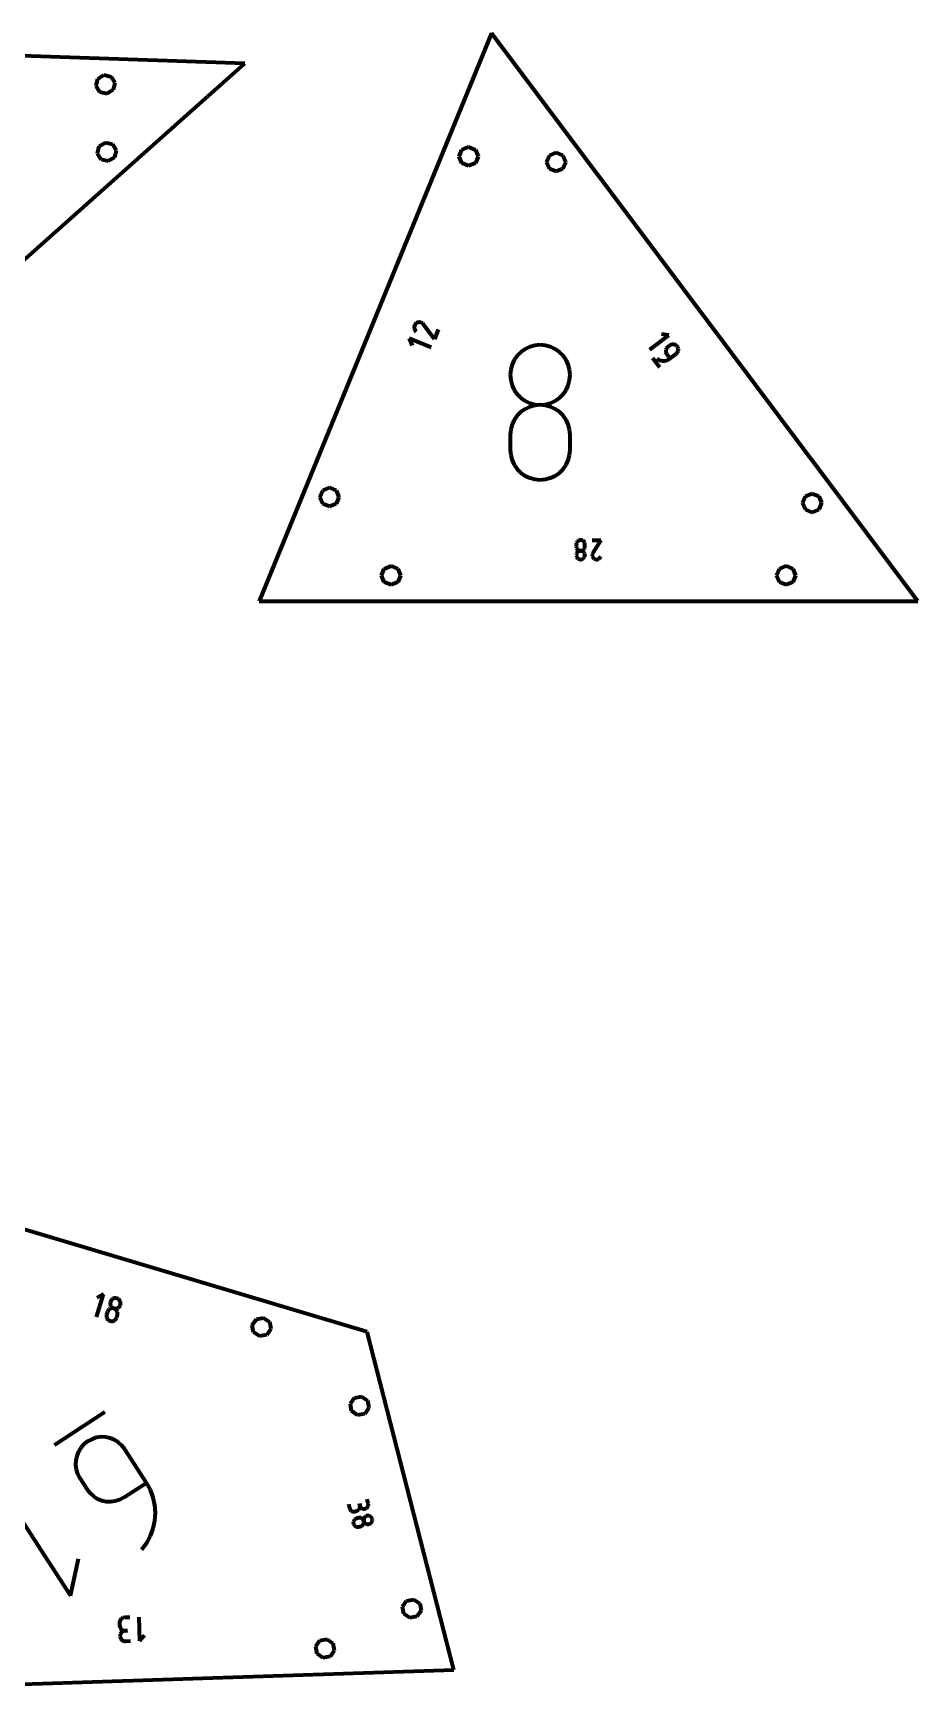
# Model space of a CAD drawing. Header units: inches. Extents: x -100 to 100, y -100 to -26.
# Drawn here: x -49.31 to -41.76, y -63.92 to -49.77 of the extents above; entities that cross this region are included whole.
import ezdxf

# ---------------------------------------------------------------- set-up
doc = ezdxf.new("R2010")
doc.units = ezdxf.units.IN
doc.header["$MEASUREMENT"] = 0
for name, color, linetype, lineweight in [('annotation', 7, 'Continuous', 0), ('boundary', 7, 'Continuous', 0), ('hole', 7, 'Continuous', 0)]:
    doc.layers.add(name, color=color, linetype=linetype, lineweight=lineweight)

msp = doc.modelspace()

# ---------------------------------------------------------------- linework, layer by layer
at = {"layer": 'annotation', "color": 1, "lineweight": 70}
for p, q in [((-46.059507, -52.275855), (-46.060466, -52.283428)), ((-46.060466, -52.283428), (-46.060131, -52.291075)), ((-46.060131, -52.291075), (-46.058478, -52.298621)), ((-46.057278, -52.268531), (-46.059507, -52.275855)), ((-46.058478, -52.298621), (-46.055484, -52.305892)), ((-46.053801, -52.261629), (-46.057278, -52.268531)), ((-46.055484, -52.305892), (-46.051125, -52.312715)), ((-46.0491, -52.255323), (-46.053801, -52.261629)), ((-46.051125, -52.312715), (-46.04291, -52.322424)), ((-46.0432, -52.249789), (-46.0491, -52.255323)), ((-46.036386, -52.245467), (-46.0432, -52.249789)), ((-46.0432, -52.249789), (-46.0432, -52.249789)), ((-46.029116, -52.242497), (-46.036386, -52.245467)), ((-46.021566, -52.240858), (-46.029116, -52.242497)), ((-46.013915, -52.240532), (-46.021566, -52.240858)), ((-46.006339, -52.241498), (-46.013915, -52.240532)), ((-45.999017, -52.243736), (-46.006339, -52.241498)), ((-45.992126, -52.247228), (-45.999017, -52.243736)), ((-45.985843, -52.251952), (-45.992126, -52.247228)), ((-45.980346, -52.25789), (-45.985843, -52.251952)), ((-45.98023, -52.258028), (-45.980346, -52.25789)), ((-45.980346, -52.25789), (-45.980346, -52.25789)), ((-45.980121, -52.258163), (-45.98023, -52.258028)), ((-45.980019, -52.258295), (-45.980121, -52.258163)), ((-45.979924, -52.258426), (-45.980019, -52.258295)), ((-45.979833, -52.258556), (-45.979924, -52.258426)), ((-45.979748, -52.258687), (-45.979833, -52.258556)), ((-45.979666, -52.258819), (-45.979748, -52.258687)), ((-45.979588, -52.258953), (-45.979666, -52.258819)), ((-45.979512, -52.259091), (-45.979588, -52.258953)), ((-45.887524, -52.386082), (-45.979512, -52.259091)), ((-45.979512, -52.259091), (-45.979512, -52.259091)), ((-45.853642, -52.303197), (-45.887524, -52.386082)), ((-43.884998, -52.350811), (-43.947776, -52.341915)), ((-45.916138, -52.456073), (-46.102762, -52.379783)), ((-46.102762, -52.379783), (-46.078221, -52.438237)), ((-45.112943, -52.469791), (-45.14865, -52.495037)), ((-45.073101, -52.450851), (-45.112943, -52.469791)), ((-45.029851, -52.438951), (-45.073101, -52.450851)), ((-44.983921, -52.434822), (-45.029851, -52.438951)), ((-44.937991, -52.438951), (-44.983921, -52.434822)), ((-44.983921, -52.434822), (-44.983921, -52.434822)), ((-44.894742, -52.450851), (-44.937991, -52.438951)), ((-44.8549, -52.469791), (-44.894742, -52.450851)), ((-44.819192, -52.495037), (-44.8549, -52.469791)), ((-44.046195, -52.471956), (-43.884998, -52.350811)), ((-43.910099, -52.477435), (-43.911174, -52.484998)), ((-43.911174, -52.484998), (-43.910955, -52.492653)), ((-43.907754, -52.47014), (-43.910099, -52.477435)), ((-43.904164, -52.463293), (-43.907754, -52.47014)), ((-43.899355, -52.457072), (-43.904164, -52.463293)), ((-43.89335, -52.451654), (-43.899355, -52.457072)), ((-43.875426, -52.438185), (-43.89335, -52.451654)), ((-43.89335, -52.451654), (-43.89335, -52.451654)), ((-43.868552, -52.433923), (-43.875426, -52.438185)), ((-43.861238, -52.431033), (-43.868552, -52.433923)), ((-43.853661, -52.429488), (-43.861238, -52.431033)), ((-43.846001, -52.429263), (-43.853661, -52.429488)), ((-43.838435, -52.430333), (-43.846001, -52.429263)), ((-43.831141, -52.432671), (-43.838435, -52.430333)), ((-43.824299, -52.436252), (-43.831141, -52.432671)), ((-43.818085, -52.441051), (-43.824299, -52.436252)), ((-43.812679, -52.447041), (-43.818085, -52.441051)), ((-43.808418, -52.453913), (-43.812679, -52.447041)), ((-43.812679, -52.447041), (-43.812679, -52.447041)), ((-43.805532, -52.461223), (-43.808418, -52.453913)), ((-43.807208, -52.4913), (-43.804857, -52.48401)), ((-43.803994, -52.468794), (-43.805532, -52.461223)), ((-43.804857, -52.48401), (-43.803777, -52.476449)), ((-43.803777, -52.476449), (-43.803994, -52.468794)), ((-45.223694, -52.6013), (-45.235592, -52.644455)), ((-45.204753, -52.561524), (-45.223694, -52.6013)), ((-45.179496, -52.525859), (-45.204753, -52.561524)), ((-45.14865, -52.495037), (-45.179496, -52.525859)), ((-44.788346, -52.525859), (-44.819192, -52.495037)), ((-44.763089, -52.561524), (-44.788346, -52.525859)), ((-44.744148, -52.6013), (-44.763089, -52.561524)), ((-44.732251, -52.644455), (-44.744148, -52.6013)), ((-44.024289, -52.543059), (-43.963717, -52.623658)), ((-43.987338, -52.550272), (-43.987338, -52.550272)), ((-43.987338, -52.550272), (-43.97583, -52.557642)), ((-43.97583, -52.557642), (-43.963613, -52.563163)), ((-43.963613, -52.563163), (-43.95089, -52.566836)), ((-43.95089, -52.566836), (-43.937866, -52.568665)), ((-43.937866, -52.568665), (-43.924746, -52.568649)), ((-43.924746, -52.568649), (-43.911733, -52.56679)), ((-43.911733, -52.56679), (-43.899031, -52.563091)), ((-43.910955, -52.492653), (-43.909417, -52.500221)), ((-43.909417, -52.500221), (-43.906535, -52.507523)), ((-43.906535, -52.507523), (-43.902284, -52.514382)), ((-43.902284, -52.514382), (-43.875383, -52.550178)), ((-43.899031, -52.563091), (-43.886847, -52.557553)), ((-43.886847, -52.557553), (-43.875383, -52.550178)), ((-43.875383, -52.550178), (-43.821623, -52.509776)), ((-43.821623, -52.509776), (-43.815617, -52.50436)), ((-43.821623, -52.509776), (-43.821623, -52.509776)), ((-43.815617, -52.50436), (-43.810803, -52.498143)), ((-43.810803, -52.498143), (-43.807208, -52.4913)), ((-45.235592, -52.644455), (-45.23972, -52.690259)), ((-45.23972, -52.690259), (-45.23972, -52.690259)), ((-45.23972, -52.690259), (-45.23559, -52.736277)), ((-45.23559, -52.736277), (-45.223686, -52.7796)), ((-44.744157, -52.7796), (-44.732253, -52.736277)), ((-44.732253, -52.736277), (-44.728123, -52.690259)), ((-44.728123, -52.690259), (-44.732251, -52.644455)), ((-44.728123, -52.690259), (-44.728123, -52.690259)), ((-45.223686, -52.7796), (-45.204737, -52.819502)), ((-45.204737, -52.819502), (-45.179472, -52.855257)), ((-45.179472, -52.855257), (-45.148621, -52.886139)), ((-45.148621, -52.886139), (-45.112911, -52.911422)), ((-45.112911, -52.911422), (-45.073072, -52.930381)), ((-44.894771, -52.930381), (-44.854932, -52.911422)), ((-44.854932, -52.911422), (-44.819222, -52.886139)), ((-44.819222, -52.886139), (-44.78837, -52.855257)), ((-44.78837, -52.855257), (-44.763105, -52.819502)), ((-44.763105, -52.819502), (-44.744157, -52.7796)), ((-45.179496, -53.037567), (-45.204753, -53.073313)), ((-45.14865, -53.006691), (-45.179496, -53.037567)), ((-45.112943, -52.981411), (-45.14865, -53.006691)), ((-45.073101, -52.962455), (-45.112943, -52.981411)), ((-45.029851, -52.950549), (-45.073101, -52.962455)), ((-45.073072, -52.930381), (-45.029832, -52.942288)), ((-44.983921, -52.946418), (-45.029851, -52.950549)), ((-45.029832, -52.942288), (-44.983921, -52.946418)), ((-44.983921, -52.946418), (-44.938011, -52.942288)), ((-44.937991, -52.950546), (-44.983921, -52.946418)), ((-44.983921, -52.946418), (-44.983921, -52.946418)), ((-44.983921, -52.946418), (-44.983921, -52.946418)), ((-44.938011, -52.942288), (-44.894771, -52.930381)), ((-44.894742, -52.962447), (-44.937991, -52.950546)), ((-44.8549, -52.981395), (-44.894742, -52.962447)), ((-44.819192, -53.006667), (-44.8549, -52.981395)), ((-44.788346, -53.037537), (-44.819192, -53.006667)), ((-44.763089, -53.073281), (-44.788346, -53.037537)), ((-45.235592, -53.156509), (-45.23972, -53.202506)), ((-45.223694, -53.113202), (-45.235592, -53.156509)), ((-45.204753, -53.073313), (-45.223694, -53.113202)), ((-44.744148, -53.113173), (-44.763089, -53.073281)), ((-44.732251, -53.15649), (-44.744148, -53.113173)), ((-44.728123, -53.202506), (-44.732251, -53.15649)), ((-45.23972, -53.202506), (-45.23972, -53.329935)), ((-45.23972, -53.329935), (-45.23972, -53.329935)), ((-45.23972, -53.329935), (-45.23559, -53.375929)), ((-44.732253, -53.375929), (-44.728123, -53.329935)), ((-44.728123, -53.329935), (-44.728123, -53.202506)), ((-44.728123, -53.202506), (-44.728123, -53.202506)), ((-45.23559, -53.375929), (-45.223686, -53.419185)), ((-45.223686, -53.419185), (-45.204737, -53.458991)), ((-45.204737, -53.458991), (-45.179472, -53.494632)), ((-44.78837, -53.494632), (-44.763105, -53.458991)), ((-44.763105, -53.458991), (-44.744157, -53.419185)), ((-44.744157, -53.419185), (-44.732253, -53.375929)), ((-45.179472, -53.494632), (-45.148621, -53.525395)), ((-45.148621, -53.525395), (-45.112911, -53.550564)), ((-45.112911, -53.550564), (-45.073072, -53.569426)), ((-45.073072, -53.569426), (-45.029832, -53.581267)), ((-45.029832, -53.581267), (-44.983921, -53.585372)), ((-44.983921, -53.585372), (-44.938011, -53.581267)), ((-44.983921, -53.585372), (-44.983921, -53.585372)), ((-44.938011, -53.581267), (-44.894771, -53.569426)), ((-44.894771, -53.569426), (-44.854932, -53.550564)), ((-44.854932, -53.550564), (-44.819222, -53.525395)), ((-44.819222, -53.525395), (-44.78837, -53.494632)), ((-44.67475, -54.129691), (-44.675346, -54.136328)), ((-44.675346, -54.136328), (-44.675346, -54.154715)), ((-44.675346, -54.154715), (-44.675346, -54.154715)), ((-44.675346, -54.154715), (-44.67475, -54.161355)), ((-44.673032, -54.123449), (-44.67475, -54.129691)), ((-44.67475, -54.161355), (-44.673034, -54.167605)), ((-44.673034, -54.167605), (-44.670301, -54.173362)), ((-44.670298, -54.117705), (-44.673032, -54.123449)), ((-44.670301, -54.173362), (-44.666656, -54.178519)), ((-44.666653, -54.112562), (-44.670298, -54.117705)), ((-44.666656, -54.178519), (-44.662205, -54.182974)), ((-44.662201, -54.108123), (-44.666653, -54.112562)), ((-44.662205, -54.182974), (-44.657053, -54.186621)), ((-44.657048, -54.104492), (-44.662201, -54.108123)), ((-44.657053, -54.186621), (-44.651304, -54.189355)), ((-44.651299, -54.10177), (-44.657048, -54.104492)), ((-44.64506, -54.100061), (-44.651299, -54.10177)), ((-44.638435, -54.099469), (-44.64506, -54.100061)), ((-44.63181, -54.100061), (-44.638435, -54.099469)), ((-44.638435, -54.099469), (-44.638435, -54.099469)), ((-44.625571, -54.10177), (-44.63181, -54.100061)), ((-44.619823, -54.104492), (-44.625571, -54.10177)), ((-44.625567, -54.189354), (-44.619818, -54.186618)), ((-44.61467, -54.108123), (-44.619823, -54.104492)), ((-44.619818, -54.186618), (-44.614665, -54.18297)), ((-44.610218, -54.112562), (-44.61467, -54.108123)), ((-44.614665, -54.18297), (-44.610215, -54.178515)), ((-44.606572, -54.117705), (-44.610218, -54.112562)), ((-44.610215, -54.178515), (-44.60657, -54.173357)), ((-44.603838, -54.123449), (-44.606572, -54.117705)), ((-44.60657, -54.173357), (-44.603837, -54.167601)), ((-44.60212, -54.129691), (-44.603838, -54.123449)), ((-44.603837, -54.167601), (-44.60212, -54.161352)), ((-44.601525, -54.136328), (-44.60212, -54.129691)), ((-44.60212, -54.161352), (-44.601525, -54.154715)), ((-44.601525, -54.136328), (-44.601525, -54.136328)), ((-44.601525, -54.154715), (-44.601525, -54.136328)), ((-44.53918, -54.099473), (-44.465359, -54.099473)), ((-44.465359, -54.099473), (-44.533572, -54.209288)), ((-44.67475, -54.22199), (-44.675346, -54.22863)), ((-44.675346, -54.22863), (-44.675346, -54.22863)), ((-44.675346, -54.22863), (-44.67475, -54.23524)), ((-44.673032, -54.215739), (-44.67475, -54.22199)), ((-44.67475, -54.23524), (-44.673034, -54.241467)), ((-44.673034, -54.241467), (-44.670301, -54.247206)), ((-44.670298, -54.209981), (-44.673032, -54.215739)), ((-44.670301, -54.247206), (-44.666656, -54.252353)), ((-44.666653, -54.204822), (-44.670298, -54.209981)), ((-44.666656, -54.252353), (-44.662205, -54.2568)), ((-44.662201, -54.200366), (-44.666653, -54.204822)), ((-44.662205, -54.2568), (-44.657053, -54.260443)), ((-44.657048, -54.196717), (-44.662201, -54.200366)), ((-44.657053, -54.260443), (-44.651304, -54.263176)), ((-44.651299, -54.193982), (-44.657048, -54.196717)), ((-44.651304, -54.189355), (-44.645063, -54.191072)), ((-44.651304, -54.263176), (-44.645063, -54.264893)), ((-44.64506, -54.192264), (-44.651299, -54.193982)), ((-44.645063, -54.191072), (-44.638435, -54.191668)), ((-44.645063, -54.264893), (-44.638435, -54.265489)), ((-44.638435, -54.191668), (-44.64506, -54.192264)), ((-44.638435, -54.191668), (-44.631808, -54.191072)), ((-44.638435, -54.191668), (-44.638435, -54.191668)), ((-44.63181, -54.192264), (-44.638435, -54.191668)), ((-44.638435, -54.191668), (-44.638435, -54.191668)), ((-44.638435, -54.265489), (-44.631808, -54.264893)), ((-44.638435, -54.265489), (-44.638435, -54.265489)), ((-44.625571, -54.193982), (-44.63181, -54.192264)), ((-44.631808, -54.191072), (-44.625567, -54.189354)), ((-44.631808, -54.264893), (-44.625567, -54.263176)), ((-44.619823, -54.196717), (-44.625571, -54.193982)), ((-44.625567, -54.263176), (-44.619818, -54.260443)), ((-44.61467, -54.200366), (-44.619823, -54.196717)), ((-44.619818, -54.260443), (-44.614665, -54.2568)), ((-44.610218, -54.204822), (-44.61467, -54.200366)), ((-44.614665, -54.2568), (-44.610215, -54.252353)), ((-44.606572, -54.209981), (-44.610218, -54.204822)), ((-44.610215, -54.252353), (-44.60657, -54.247206)), ((-44.603838, -54.215739), (-44.606572, -54.209981)), ((-44.60657, -54.247206), (-44.603837, -54.241467)), ((-44.60212, -54.22199), (-44.603838, -54.215739)), ((-44.603837, -54.241467), (-44.60212, -54.23524)), ((-44.601525, -54.22863), (-44.60212, -54.22199)), ((-44.60212, -54.23524), (-44.601525, -54.22863)), ((-44.601525, -54.22863), (-44.601525, -54.22863)), ((-44.538691, -54.222615), (-44.539205, -54.228963)), ((-44.539205, -54.228963), (-44.538629, -54.235249)), ((-44.537045, -54.216346), (-44.538691, -54.222615)), ((-44.538629, -54.235249), (-44.537003, -54.241332)), ((-44.534229, -54.210299), (-44.537045, -54.216346)), ((-44.537003, -54.241332), (-44.534367, -54.247069)), ((-44.534367, -54.247069), (-44.530761, -54.252319)), ((-44.53416, -54.210167), (-44.534229, -54.210299)), ((-44.534229, -54.210299), (-44.534229, -54.210299)), ((-44.534091, -54.210042), (-44.53416, -54.210167)), ((-44.534021, -54.209923), (-44.534091, -54.210042)), ((-44.533951, -54.209809), (-44.534021, -54.209923)), ((-44.53388, -54.2097), (-44.533951, -54.209809)), ((-44.533807, -54.209594), (-44.53388, -54.2097)), ((-44.533732, -54.20949), (-44.533807, -54.209594)), ((-44.533654, -54.209389), (-44.533732, -54.20949)), ((-44.533572, -54.209288), (-44.533654, -54.209389)), ((-44.533572, -54.209288), (-44.533572, -54.209288)), ((-44.530761, -54.252319), (-44.526227, -54.25694)), ((-44.526227, -54.25694), (-44.520803, -54.260792)), ((-44.520803, -54.260792), (-44.520803, -54.260792)), ((-44.520803, -54.260792), (-44.514739, -54.263568)), ((-44.514739, -54.263568), (-44.508461, -54.265188)), ((-44.508461, -54.265188), (-44.502109, -54.265688)), ((-44.502109, -54.265688), (-44.495824, -54.265105)), ((-44.495824, -54.265105), (-44.489745, -54.263474)), ((-44.489745, -54.263474), (-44.484015, -54.260833)), ((-44.484015, -54.260833), (-44.478771, -54.257217)), ((-44.478771, -54.257217), (-44.474156, -54.252664)), ((-44.474156, -54.252664), (-44.47031, -54.24721)), ((-44.47031, -54.24721), (-44.465463, -54.237912)), ((-48.771437, -60.730497), (-48.713874, -60.537243)), ((-48.713874, -60.537243), (-48.769637, -60.567421)), ((-48.679842, -60.687855), (-48.68621, -60.709234)), ((-48.676851, -60.680345), (-48.679842, -60.687855)), ((-48.672691, -60.673674), (-48.676851, -60.680345)), ((-48.66752, -60.667928), (-48.672691, -60.673674)), ((-48.661497, -60.663193), (-48.66752, -60.667928)), ((-48.654779, -60.659555), (-48.661497, -60.663193)), ((-48.655852, -60.609844), (-48.656019, -60.617707)), ((-48.656019, -60.617707), (-48.654834, -60.625348)), ((-48.654245, -60.601917), (-48.655852, -60.609844)), ((-48.654834, -60.625348), (-48.652382, -60.632609)), ((-48.647525, -60.657098), (-48.654779, -60.659555)), ((-48.651264, -60.594439), (-48.654245, -60.601917)), ((-48.654245, -60.601917), (-48.654245, -60.601917)), ((-48.652382, -60.632609), (-48.64875, -60.639332)), ((-48.647111, -60.587794), (-48.651264, -60.594439)), ((-48.64875, -60.639332), (-48.644022, -60.645358)), ((-48.639894, -60.655909), (-48.647525, -60.657098)), ((-48.641946, -60.582067), (-48.647111, -60.587794)), ((-48.644022, -60.645358), (-48.638286, -60.650529)), ((-48.635926, -60.577346), (-48.641946, -60.582067)), ((-48.632043, -60.656073), (-48.639894, -60.655909)), ((-48.638286, -60.650529), (-48.631627, -60.654688)), ((-48.629211, -60.573717), (-48.635926, -60.577346)), ((-48.624131, -60.657675), (-48.632043, -60.656073)), ((-48.631627, -60.654688), (-48.624131, -60.657675)), ((-48.621959, -60.571266), (-48.629211, -60.573717)), ((-48.616632, -60.660663), (-48.624131, -60.657675)), ((-48.624131, -60.657675), (-48.624131, -60.657675)), ((-48.624131, -60.657675), (-48.624131, -60.657675)), ((-48.624131, -60.657675), (-48.616222, -60.659276)), ((-48.614328, -60.570079), (-48.621959, -60.571266)), ((-48.609971, -60.66482), (-48.616632, -60.660663)), ((-48.616222, -60.659276), (-48.608373, -60.659439)), ((-48.606478, -60.570244), (-48.614328, -60.570079)), ((-48.604233, -60.66999), (-48.609971, -60.66482)), ((-48.608373, -60.659439), (-48.600742, -60.658249)), ((-48.598566, -60.571846), (-48.606478, -60.570244)), ((-48.599506, -60.676014), (-48.604233, -60.66999)), ((-48.600742, -60.658249), (-48.593488, -60.655792)), ((-48.595873, -60.682735), (-48.599506, -60.676014)), ((-48.591067, -60.574834), (-48.598566, -60.571846)), ((-48.598566, -60.571846), (-48.598566, -60.571846)), ((-48.593422, -60.689993), (-48.595873, -60.682735)), ((-48.593488, -60.655792), (-48.586769, -60.652153)), ((-48.592238, -60.697632), (-48.593422, -60.689993)), ((-48.584406, -60.578992), (-48.591067, -60.574834)), ((-48.586769, -60.652153), (-48.580743, -60.647417)), ((-48.578668, -60.58416), (-48.584406, -60.578992)), ((-48.580743, -60.647417), (-48.575571, -60.64167)), ((-48.573939, -60.59018), (-48.578668, -60.58416)), ((-48.575571, -60.64167), (-48.571409, -60.634996)), ((-48.570304, -60.596892), (-48.573939, -60.59018)), ((-48.571409, -60.634996), (-48.568416, -60.627482)), ((-48.567849, -60.604138), (-48.570304, -60.596892)), ((-48.568416, -60.627482), (-48.56682, -60.619592)), ((-48.568416, -60.627482), (-48.568416, -60.627482)), ((-48.566659, -60.611757), (-48.567849, -60.604138)), ((-48.56682, -60.619592), (-48.566659, -60.611757)), ((-48.687815, -60.717156), (-48.68798, -60.725008)), ((-48.68798, -60.725008), (-48.68679, -60.732633)), ((-48.68621, -60.709234), (-48.687815, -60.717156)), ((-48.68679, -60.732633), (-48.684333, -60.739875)), ((-48.68621, -60.709234), (-48.68621, -60.709234)), ((-48.684333, -60.739875), (-48.680694, -60.746577)), ((-48.680694, -60.746577), (-48.675961, -60.752584)), ((-48.675961, -60.752584), (-48.67022, -60.75774)), ((-48.67022, -60.75774), (-48.663557, -60.761887)), ((-48.663557, -60.761887), (-48.65606, -60.76487)), ((-48.65606, -60.76487), (-48.65606, -60.76487)), ((-48.65606, -60.76487), (-48.648153, -60.766475)), ((-48.648153, -60.766475), (-48.640307, -60.766649)), ((-48.640307, -60.766649), (-48.632681, -60.765476)), ((-48.632681, -60.765476), (-48.625432, -60.763038)), ((-48.625432, -60.763038), (-48.618719, -60.759419)), ((-48.618719, -60.759419), (-48.612699, -60.754702)), ((-48.612699, -60.754702), (-48.607531, -60.748971)), ((-48.607531, -60.748971), (-48.603373, -60.742308)), ((-48.603373, -60.742308), (-48.600381, -60.734799)), ((-48.600381, -60.734799), (-48.594014, -60.71342)), ((-48.594014, -60.71342), (-48.592407, -60.705494)), ((-48.594014, -60.71342), (-48.594014, -60.71342)), ((-48.592407, -60.705494), (-48.592238, -60.697632)), ((-48.70209, -61.544241), (-49.132881, -61.823548)), ((-48.879959, -61.81692), (-48.906566, -61.846814)), ((-48.84755, -61.791522), (-48.879959, -61.81692)), ((-48.81121, -61.772346), (-48.84755, -61.791522)), ((-48.84755, -61.791522), (-48.84755, -61.791522)), ((-48.773098, -61.760278), (-48.81121, -61.772346)), ((-48.734111, -61.755131), (-48.773098, -61.760278)), ((-48.695146, -61.756716), (-48.734111, -61.755131)), ((-48.657101, -61.764844), (-48.695146, -61.756716)), ((-48.62087, -61.779326), (-48.657101, -61.764844)), ((-48.587352, -61.799975), (-48.62087, -61.779326)), ((-48.557443, -61.826601), (-48.587352, -61.799975)), ((-48.532039, -61.859015), (-48.557443, -61.826601)), ((-48.949715, -61.954563), (-48.951249, -61.993531)), ((-48.941631, -61.916527), (-48.949715, -61.954563)), ((-48.927186, -61.880313), (-48.941631, -61.916527)), ((-48.906566, -61.846814), (-48.927186, -61.880313)), ((-48.346371, -62.145381), (-48.532039, -61.859015)), ((-48.532039, -61.859015), (-48.532039, -61.859015)), ((-48.951249, -61.993531), (-48.946047, -62.032538)), ((-48.946047, -62.032538), (-48.933922, -62.070695)), ((-48.933922, -62.070695), (-48.914687, -62.10711)), ((-48.914687, -62.10711), (-48.852892, -62.202421)), ((-49.553535, -62.249255), (-48.99492, -63.110836)), ((-48.852892, -62.202421), (-48.852892, -62.202421)), ((-48.852892, -62.202421), (-48.827507, -62.234825)), ((-48.827507, -62.234825), (-48.797649, -62.26142)), ((-48.537695, -62.269428), (-48.346371, -62.145381)), ((-48.312849, -62.206363), (-48.346371, -62.145381)), ((-48.288936, -62.270334), (-48.312849, -62.206363)), ((-48.797649, -62.26142), (-48.764202, -62.282023)), ((-48.764202, -62.282023), (-48.72805, -62.296448)), ((-48.72805, -62.296448), (-48.690079, -62.304509)), ((-48.690079, -62.304509), (-48.651173, -62.306023)), ((-48.651173, -62.306023), (-48.612217, -62.300804)), ((-48.612217, -62.300804), (-48.574096, -62.288667)), ((-48.574096, -62.288667), (-48.537695, -62.269428)), ((-48.274566, -62.336263), (-48.288936, -62.270334)), ((-48.269671, -62.403124), (-48.274566, -62.336263)), ((-46.621773, -62.327753), (-46.612593, -62.363509)), ((-46.612593, -62.363509), (-46.612593, -62.363509)), ((-46.612593, -62.363509), (-46.610365, -62.369791)), ((-46.610365, -62.369791), (-46.607148, -62.375415)), ((-46.607148, -62.375415), (-46.603072, -62.380307)), ((-46.603072, -62.380307), (-46.598263, -62.384391)), ((-46.598263, -62.384391), (-46.592849, -62.387593)), ((-46.592849, -62.387593), (-46.586959, -62.389839)), ((-46.586959, -62.389839), (-46.58072, -62.391055)), ((-46.58072, -62.391055), (-46.57426, -62.391165)), ((-46.57426, -62.391165), (-46.567707, -62.390097)), ((-46.567707, -62.390097), (-46.549804, -62.3855)), ((-46.549804, -62.3855), (-46.54355, -62.38328)), ((-46.549804, -62.3855), (-46.549804, -62.3855)), ((-46.54355, -62.38328), (-46.537944, -62.380072)), ((-46.537944, -62.380072), (-46.533062, -62.376001)), ((-46.533062, -62.376001), (-46.528983, -62.371195)), ((-46.528983, -62.371195), (-46.525781, -62.36578)), ((-46.52328, -62.340577), (-46.527877, -62.322674)), ((-46.527877, -62.322674), (-46.52328, -62.340577)), ((-46.525781, -62.36578), (-46.523533, -62.359884)), ((-46.523533, -62.359884), (-46.522316, -62.353634)), ((-46.522206, -62.347156), (-46.52328, -62.340577)), ((-46.52328, -62.340577), (-46.52328, -62.340577)), ((-46.52328, -62.340577), (-46.521052, -62.346859)), ((-46.522316, -62.353634), (-46.522206, -62.347156)), ((-46.521052, -62.346859), (-46.517833, -62.352483)), ((-46.517833, -62.352483), (-46.513753, -62.357373)), ((-46.513753, -62.357373), (-46.508938, -62.361456)), ((-46.508938, -62.361456), (-46.503515, -62.364656)), ((-46.503515, -62.364656), (-46.497612, -62.366898)), ((-46.497612, -62.366898), (-46.491356, -62.36811)), ((-46.491356, -62.36811), (-46.484874, -62.368215)), ((-46.484874, -62.368215), (-46.478294, -62.367139)), ((-46.478294, -62.367139), (-46.472039, -62.364919)), ((-46.478294, -62.367139), (-46.478294, -62.367139)), ((-46.472039, -62.364919), (-46.466433, -62.36171)), ((-46.466433, -62.36171), (-46.461552, -62.35764)), ((-46.461552, -62.35764), (-46.457472, -62.352834)), ((-46.451769, -62.322216), (-46.46095, -62.28646)), ((-46.457472, -62.352834), (-46.45427, -62.347419)), ((-46.45427, -62.347419), (-46.452022, -62.341523)), ((-46.452022, -62.341523), (-46.450805, -62.335273)), ((-46.450695, -62.328794), (-46.451769, -62.322216)), ((-46.450805, -62.335273), (-46.450695, -62.328794)), ((-48.311174, -62.599004), (-48.288042, -62.535523)), ((-48.288042, -62.535523), (-48.274185, -62.469886)), ((-48.274185, -62.469886), (-48.269671, -62.403124)), ((-46.579709, -62.482369), (-46.579812, -62.488838)), ((-46.579812, -62.488838), (-46.578738, -62.495403)), ((-46.578502, -62.476123), (-46.579709, -62.482369)), ((-46.578738, -62.495403), (-46.578738, -62.495403)), ((-46.578738, -62.495403), (-46.576517, -62.501673)), ((-46.576266, -62.470229), (-46.578502, -62.476123)), ((-46.576517, -62.501673), (-46.57331, -62.507292)), ((-46.573073, -62.464812), (-46.576266, -62.470229)), ((-46.57331, -62.507292), (-46.569243, -62.512184)), ((-46.568998, -62.460001), (-46.573073, -62.464812)), ((-46.569243, -62.512184), (-46.564444, -62.516272)), ((-46.564114, -62.455924), (-46.568998, -62.460001)), ((-46.564444, -62.516272), (-46.559036, -62.51948)), ((-46.558495, -62.452708), (-46.564114, -62.455924)), ((-46.559036, -62.51948), (-46.553148, -62.521733)), ((-46.552214, -62.45048), (-46.558495, -62.452708)), ((-46.553148, -62.521733), (-46.546904, -62.522953)), ((-46.534402, -62.445906), (-46.552214, -62.45048)), ((-46.552214, -62.45048), (-46.552214, -62.45048)), ((-46.546904, -62.522953), (-46.54043, -62.523064)), ((-46.54043, -62.523064), (-46.533853, -62.521991)), ((-46.527824, -62.444833), (-46.534402, -62.445906)), ((-46.533853, -62.521991), (-46.516041, -62.517417)), ((-46.521344, -62.444941), (-46.527824, -62.444833)), ((-46.515088, -62.446157), (-46.521344, -62.444941)), ((-46.516041, -62.517417), (-46.509757, -62.515189)), ((-46.516041, -62.517417), (-46.516041, -62.517417)), ((-46.509185, -62.448405), (-46.515088, -62.446157)), ((-46.509757, -62.515189), (-46.504129, -62.511971)), ((-46.503763, -62.451608), (-46.509185, -62.448405)), ((-46.504129, -62.511971), (-46.499233, -62.507892)), ((-46.498947, -62.455692), (-46.503763, -62.451608)), ((-46.499233, -62.507892), (-46.495143, -62.503078)), ((-46.494868, -62.460581), (-46.498947, -62.455692)), ((-46.495143, -62.503078), (-46.491935, -62.497659)), ((-46.491651, -62.466199), (-46.494868, -62.460581)), ((-46.491935, -62.497659), (-46.489684, -62.491761)), ((-46.489426, -62.472471), (-46.491651, -62.466199)), ((-46.490383, -62.459434), (-46.490496, -62.465905)), ((-46.490496, -62.465905), (-46.489426, -62.472471)), ((-46.489163, -62.453185), (-46.490383, -62.459434)), ((-46.489684, -62.491761), (-46.488465, -62.485512)), ((-46.488354, -62.479039), (-46.489426, -62.472471)), ((-46.489426, -62.472471), (-46.489426, -62.472471)), ((-46.489426, -62.472471), (-46.489426, -62.472471)), ((-46.489426, -62.472471), (-46.4872, -62.47874)), ((-46.486911, -62.447286), (-46.489163, -62.453185)), ((-46.488465, -62.485512), (-46.488354, -62.479039)), ((-46.4872, -62.47874), (-46.483984, -62.484357)), ((-46.483701, -62.441865), (-46.486911, -62.447286)), ((-46.483984, -62.484357), (-46.479904, -62.489245)), ((-46.47961, -62.43705), (-46.483701, -62.441865)), ((-46.479904, -62.489245), (-46.475089, -62.493329)), ((-46.474713, -62.43297), (-46.47961, -62.43705)), ((-46.475089, -62.493329), (-46.469665, -62.496533)), ((-46.469084, -62.429751), (-46.474713, -62.43297)), ((-46.469665, -62.496533), (-46.46376, -62.498781)), ((-46.4628, -62.427522), (-46.469084, -62.429751)), ((-46.46376, -62.498781), (-46.457503, -62.499998)), ((-46.45625, -62.426455), (-46.4628, -62.427522)), ((-46.4628, -62.427522), (-46.4628, -62.427522)), ((-46.457503, -62.499998), (-46.45102, -62.500107)), ((-46.44979, -62.426569), (-46.45625, -62.426455)), ((-46.45102, -62.500107), (-46.444439, -62.499033)), ((-46.443551, -62.427789), (-46.44979, -62.426569)), ((-46.444439, -62.499033), (-46.438185, -62.496812)), ((-46.444439, -62.499033), (-46.444439, -62.499033)), ((-46.437659, -62.43004), (-46.443551, -62.427789)), ((-46.438185, -62.496812), (-46.43258, -62.4936)), ((-46.432244, -62.433245), (-46.437659, -62.43004)), ((-46.43258, -62.4936), (-46.427699, -62.489525)), ((-46.427433, -62.43733), (-46.432244, -62.433245)), ((-46.427699, -62.489525), (-46.423621, -62.484714)), ((-46.423356, -62.442219), (-46.427433, -62.43733)), ((-46.423621, -62.484714), (-46.42042, -62.479297)), ((-46.42014, -62.447838), (-46.423356, -62.442219)), ((-46.42042, -62.479297), (-46.418172, -62.473399)), ((-46.417915, -62.45411), (-46.42014, -62.447838)), ((-46.418172, -62.473399), (-46.416955, -62.46715)), ((-46.416844, -62.460678), (-46.417915, -62.45411)), ((-46.417915, -62.45411), (-46.417915, -62.45411)), ((-46.416955, -62.46715), (-46.416844, -62.460678)), ((-48.385003, -62.715389), (-48.343517, -62.659303)), ((-48.343517, -62.659303), (-48.311174, -62.599004)), ((-48.99492, -63.110836), (-48.927602, -62.795054)), ((-48.385003, -62.715389), (-48.385003, -62.715389)), ((-48.57564, -63.334566), (-48.576099, -63.342606)), ((-48.576099, -63.342606), (-48.575368, -63.365015)), ((-48.573809, -63.326946), (-48.57564, -63.334566)), ((-48.575368, -63.365015), (-48.575368, -63.365015)), ((-48.575368, -63.365015), (-48.574386, -63.373005)), ((-48.574386, -63.373005), (-48.572062, -63.380487)), ((-48.570728, -63.319878), (-48.573809, -63.326946)), ((-48.572062, -63.380487), (-48.568526, -63.387338)), ((-48.566518, -63.313495), (-48.570728, -63.319878)), ((-48.561301, -63.307927), (-48.566518, -63.313495)), ((-48.555199, -63.303308), (-48.561301, -63.307927)), ((-48.548335, -63.299768), (-48.555199, -63.303308)), ((-48.540829, -63.29744), (-48.548335, -63.299768)), ((-48.532803, -63.296455), (-48.540829, -63.29744)), ((-48.488049, -63.294995), (-48.532803, -63.296455)), ((-48.532803, -63.296455), (-48.532803, -63.296455)), ((-48.41248, -63.292523), (-48.405904, -63.49406)), ((-48.571989, -63.446447), (-48.572447, -63.454522)), ((-48.572447, -63.454522), (-48.572447, -63.454522)), ((-48.572447, -63.454522), (-48.571465, -63.462512)), ((-48.570159, -63.4388), (-48.571989, -63.446447)), ((-48.571465, -63.462512), (-48.569141, -63.469995)), ((-48.567079, -63.431711), (-48.570159, -63.4388)), ((-48.569141, -63.469995), (-48.565606, -63.476846)), ((-48.568526, -63.387338), (-48.563909, -63.393434)), ((-48.562869, -63.425311), (-48.567079, -63.431711)), ((-48.565606, -63.476846), (-48.560989, -63.482942)), ((-48.563909, -63.393434), (-48.558341, -63.398651)), ((-48.557653, -63.419732), (-48.562869, -63.425311)), ((-48.560989, -63.482942), (-48.55542, -63.488158)), ((-48.558341, -63.398651), (-48.551951, -63.402864)), ((-48.551552, -63.415105), (-48.557653, -63.419732)), ((-48.55542, -63.488158), (-48.549031, -63.492372)), ((-48.551951, -63.402864), (-48.54487, -63.40595)), ((-48.544687, -63.411561), (-48.551552, -63.415105)), ((-48.549031, -63.492372), (-48.54195, -63.495458)), ((-48.54487, -63.40595), (-48.537228, -63.407785)), ((-48.537181, -63.40923), (-48.544687, -63.411561)), ((-48.54195, -63.495458), (-48.534308, -63.497293)), ((-48.537228, -63.407785), (-48.529156, -63.408245)), ((-48.529156, -63.408245), (-48.537181, -63.40923)), ((-48.534308, -63.497293), (-48.526235, -63.497752)), ((-48.529156, -63.408245), (-48.506747, -63.407514)), ((-48.506747, -63.407514), (-48.529156, -63.408245)), ((-48.529156, -63.408245), (-48.529156, -63.408245)), ((-48.526235, -63.497752), (-48.481481, -63.496292)), ((-48.405904, -63.49406), (-48.362562, -63.447781))]:
    msp.add_line(p, q, dxfattribs=at)
at = {"layer": 'boundary', "color": 5, "lineweight": 70}
for p, q in [((-45.400966, -49.773234), (-47.382316, -54.620083)), ((-41.758418, -54.620083), (-45.400966, -49.773234)), ((-47.507316, -50.033116), (-53.415137, -49.827022)), ((-52.666845, -54.620083), (-47.507316, -50.033116)), ((-47.382316, -54.620083), (-41.758418, -54.620083)), ((-46.461983, -60.856696), (-50.658173, -59.606819)), ((-45.720813, -63.743306), (-46.461983, -60.856696)), ((-51.189352, -63.921737), (-45.720813, -63.743306))]:
    msp.add_line(p, q, dxfattribs=at)
at = {"layer": 'hole', "color": 5, "lineweight": 70}
for p, q in [((-48.776714, -50.223036), (-48.762076, -50.162653)), ((-48.744368, -50.276084), (-48.776714, -50.223036)), ((-48.762076, -50.162653), (-48.709028, -50.130306)), ((-48.709028, -50.130306), (-48.648645, -50.144944)), ((-48.648645, -50.144944), (-48.616299, -50.197992)), ((-48.616299, -50.197992), (-48.630937, -50.258375)), ((-48.683984, -50.290722), (-48.744368, -50.276084)), ((-48.630937, -50.258375), (-48.683984, -50.290722)), ((-48.764772, -50.799547), (-48.750134, -50.739164)), ((-48.750134, -50.739164), (-48.697086, -50.706817)), ((-48.697086, -50.706817), (-48.636703, -50.721455)), ((-48.636703, -50.721455), (-48.604356, -50.774503)), ((-48.604356, -50.774503), (-48.618994, -50.834886)), ((-45.67593, -50.825378), (-45.652154, -50.767976)), ((-45.652154, -50.767976), (-45.594751, -50.744199)), ((-45.594751, -50.744199), (-45.537348, -50.767976)), ((-45.537348, -50.767976), (-45.513572, -50.825378)), ((-44.90473, -50.816623), (-44.847328, -50.792846)), ((-44.847328, -50.792846), (-44.789925, -50.816623)), ((-48.732425, -50.852595), (-48.764772, -50.799547)), ((-48.672042, -50.867233), (-48.732425, -50.852595)), ((-48.618994, -50.834886), (-48.672042, -50.867233)), ((-45.652154, -50.882781), (-45.67593, -50.825378)), ((-45.594751, -50.906557), (-45.652154, -50.882781)), ((-45.537348, -50.882781), (-45.594751, -50.906557)), ((-45.513572, -50.825378), (-45.537348, -50.882781)), ((-44.928507, -50.874025), (-44.90473, -50.816623)), ((-44.90473, -50.931428), (-44.928507, -50.874025)), ((-44.847328, -50.955205), (-44.90473, -50.931428)), ((-44.789925, -50.931428), (-44.847328, -50.955205)), ((-44.789925, -50.816623), (-44.766148, -50.874025)), ((-44.766148, -50.874025), (-44.789925, -50.931428)), ((-46.86474, -53.733487), (-46.840964, -53.676085)), ((-46.840964, -53.79089), (-46.86474, -53.733487)), ((-46.840964, -53.676085), (-46.783561, -53.652308)), ((-46.783561, -53.652308), (-46.726159, -53.676085)), ((-46.726159, -53.676085), (-46.702382, -53.733487)), ((-46.702382, -53.733487), (-46.726159, -53.79089)), ((-42.742979, -53.782135), (-42.719202, -53.724732)), ((-42.719202, -53.724732), (-42.661799, -53.700955)), ((-42.661799, -53.700955), (-42.604397, -53.724732)), ((-42.604397, -53.724732), (-42.58062, -53.782134)), ((-46.783561, -53.814667), (-46.840964, -53.79089)), ((-46.726159, -53.79089), (-46.783561, -53.814667)), ((-42.719202, -53.839537), (-42.742979, -53.782135)), ((-42.661799, -53.863314), (-42.719202, -53.839537)), ((-42.604397, -53.839537), (-42.661799, -53.863314)), ((-42.58062, -53.782134), (-42.604397, -53.839537)), ((-46.314939, -54.343931), (-46.257536, -54.320154)), ((-46.257536, -54.320154), (-46.200134, -54.343931)), ((-42.9406, -54.343931), (-42.883198, -54.320154)), ((-42.883198, -54.320154), (-42.825795, -54.343931)), ((-46.338716, -54.401333), (-46.314939, -54.343931)), ((-46.314939, -54.458736), (-46.338716, -54.401333)), ((-46.257536, -54.482513), (-46.314939, -54.458736)), ((-46.200134, -54.458736), (-46.257536, -54.482513)), ((-46.200134, -54.343931), (-46.176357, -54.401333)), ((-46.176357, -54.401333), (-46.200134, -54.458736)), ((-42.964377, -54.401333), (-42.9406, -54.343931)), ((-42.9406, -54.458736), (-42.964377, -54.401333)), ((-42.883198, -54.482513), (-42.9406, -54.458736)), ((-42.825795, -54.458736), (-42.883198, -54.482513)), ((-42.825795, -54.343931), (-42.802018, -54.401333)), ((-42.802018, -54.401333), (-42.825795, -54.458736)), ((-47.443059, -60.799431), (-47.40783, -60.748253)), ((-47.431782, -60.860531), (-47.443059, -60.799431)), ((-47.40783, -60.748253), (-47.34673, -60.736975)), ((-47.34673, -60.736975), (-47.295551, -60.772205)), ((-47.284273, -60.833305), (-47.319503, -60.884483)), ((-47.295551, -60.772205), (-47.284273, -60.833305)), ((-47.380603, -60.895761), (-47.431782, -60.860531)), ((-47.319503, -60.884483), (-47.380603, -60.895761)), ((-46.605019, -61.471483), (-46.569789, -61.420305)), ((-46.593741, -61.532583), (-46.605019, -61.471483)), ((-46.542563, -61.567813), (-46.593741, -61.532583)), ((-46.569789, -61.420305), (-46.508689, -61.409027)), ((-46.508689, -61.409027), (-46.457511, -61.444257)), ((-46.446233, -61.505356), (-46.481463, -61.556535)), ((-46.457511, -61.444257), (-46.446233, -61.505356)), ((-46.481463, -61.556535), (-46.542563, -61.567813)), ((-46.160318, -63.203449), (-46.125088, -63.152271)), ((-46.14904, -63.264549), (-46.160318, -63.203449)), ((-46.125088, -63.152271), (-46.063988, -63.140993)), ((-46.063988, -63.140993), (-46.012809, -63.176223)), ((-46.001532, -63.237323), (-46.036761, -63.288501)), ((-46.012809, -63.176223), (-46.001532, -63.237323)), ((-46.097861, -63.299779), (-46.14904, -63.264549)), ((-46.036761, -63.288501), (-46.097861, -63.299779)), ((-46.901048, -63.543422), (-46.865818, -63.492243)), ((-46.865818, -63.492243), (-46.804718, -63.480966)), ((-46.804718, -63.480966), (-46.75354, -63.516195)), ((-46.75354, -63.516195), (-46.742262, -63.577295)), ((-46.88977, -63.604522), (-46.901048, -63.543422)), ((-46.838592, -63.639752), (-46.88977, -63.604522)), ((-46.777492, -63.628474), (-46.838592, -63.639752)), ((-46.742262, -63.577295), (-46.777492, -63.628474))]:
    msp.add_line(p, q, dxfattribs=at)

doc.saveas('drawing.dxf')
